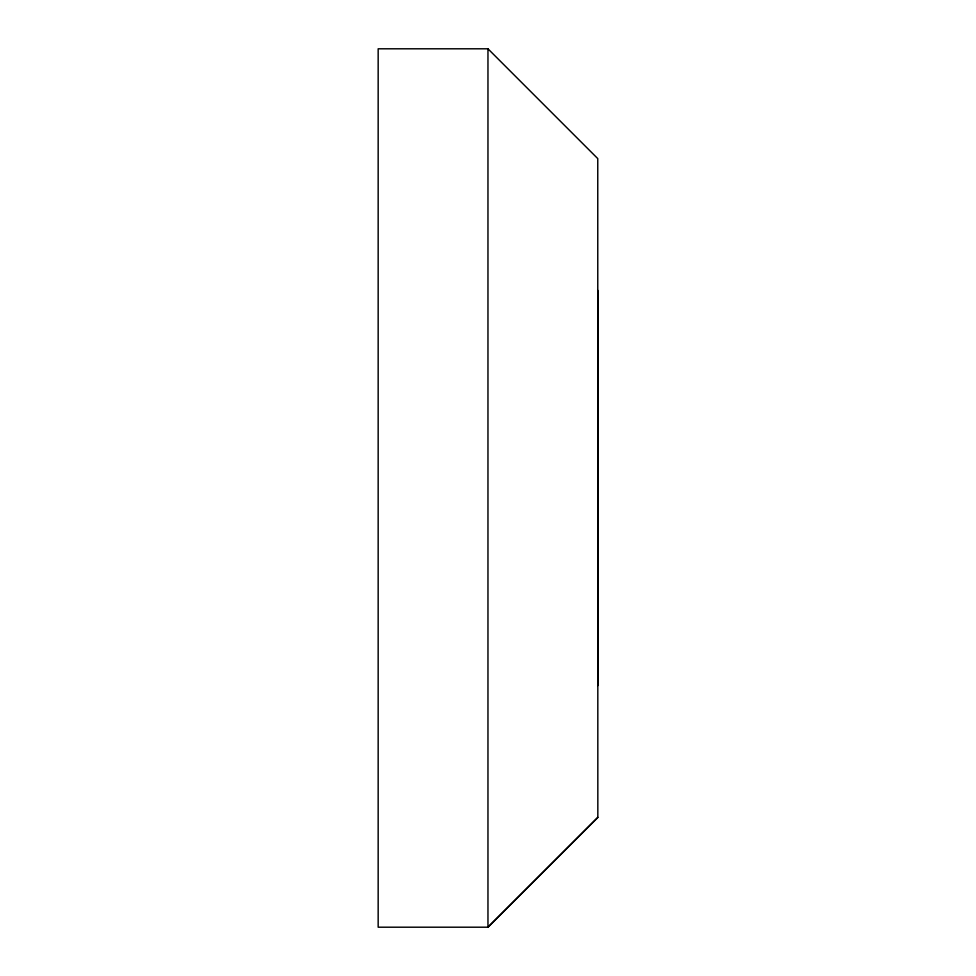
<?xml version="1.0" encoding="UTF-8"?>
<svg xmlns="http://www.w3.org/2000/svg" width="976" height="976" viewBox="0 0 976 976"><rect width="100%" height="100%" fill="white"/><g stroke="black" fill="none" stroke-linecap="round" stroke-linejoin="round"><path stroke-width="1.46" d="M597.837 817.4L487.963 927.2L378.163 927.2L378.163 48.8L487.963 48.8L597.763 158.6L597.837 817.4L487.963 927.2L487.963 48.8M597.763 685.64L597.763 290.36"/></g></svg>
